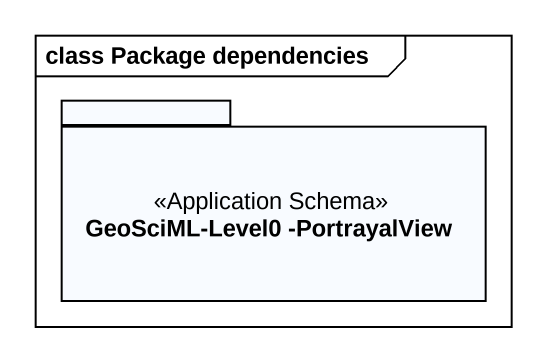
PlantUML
@startuml
mainframe class Package dependencies
package "GeoSciML-Level0 -PortrayalView" as GeoSciML_Level0 <<Application Schema>> {
}
@enduml
